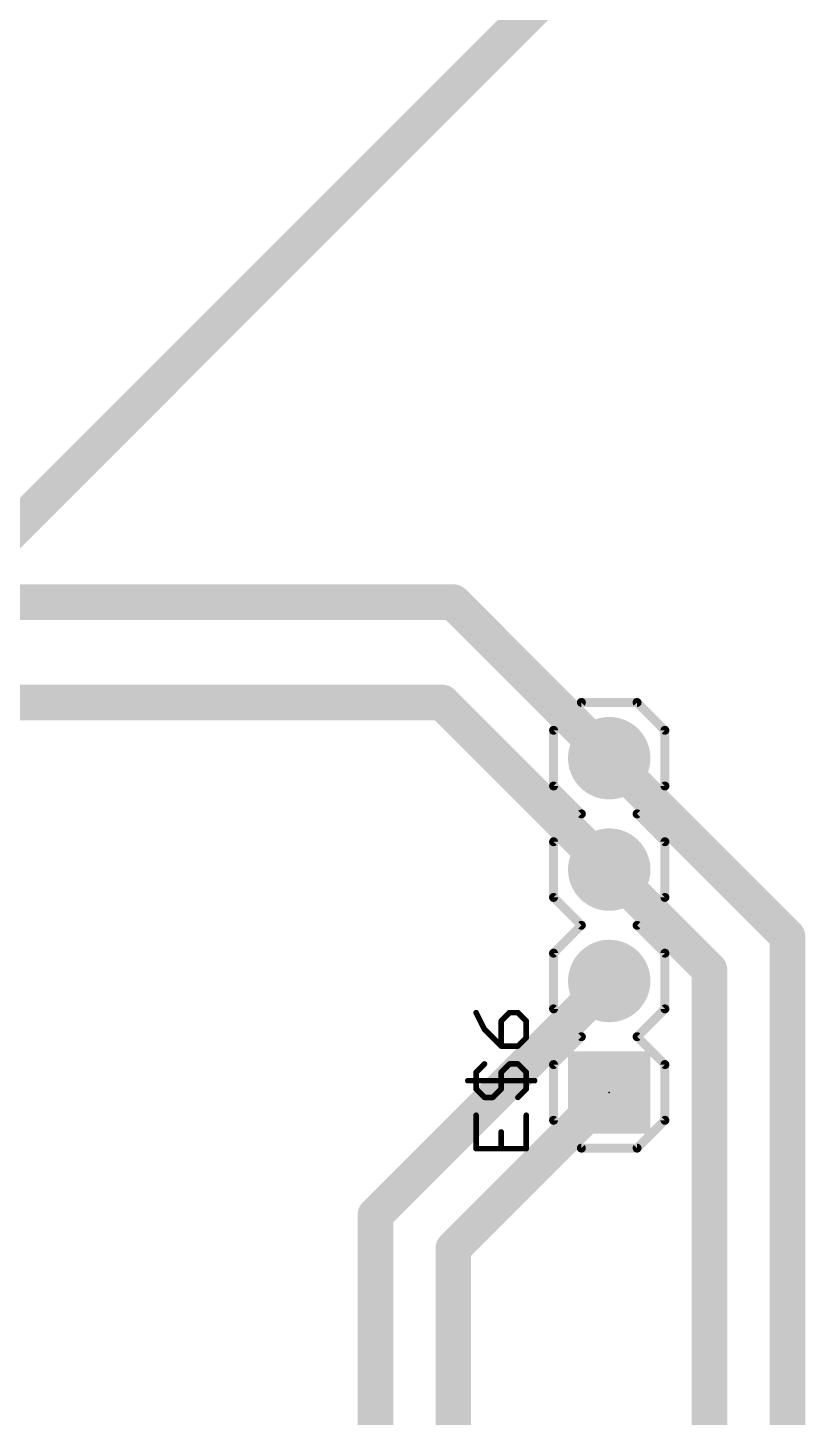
# Model space of a CAD drawing. Extents: x -209 to 66, y -44 to 97.
# Drawn here: x -9.45 to 8.28, y 30.7 to 62.37 of the extents above; entities that cross this region are included whole.
import ezdxf

# ---------------------------------------------------------------- set-up
doc = ezdxf.new("R2010")
doc.units = 0
for name, color, linetype in [('1', 22, 'CONTINUOUS'), ('17', 82, 'CONTINUOUS'), ('21', 253, 'CONTINUOUS'), ('23', 7, 'CONTINUOUS'), ('25', 253, 'CONTINUOUS'), ('51', 253, 'CONTINUOUS')]:
    doc.layers.add(name, color=color, linetype=linetype)

# ---------------------------------------------------------------- blocks, each defined once
blk = doc.blocks.new('RECT')
blk.add_solid([(-0.5, -0.5), (0.5, -0.5), (-0.5, 0.5), (0.5, 0.5)])
blk = doc.blocks.new('SQUAREP')
blk.add_solid([(-0.5, -0.5), (0.5, -0.5), (-0.5, 0.5), (0.5, 0.5)])
blk = doc.blocks.new('ROUNDP')
at = {"const_width": 0.5}
blk.add_lwpolyline([(0, -0.25, 1), (0, 0.25, 1), (0, -0.25)], format="xyb", dxfattribs=at)

msp = doc.modelspace()

# ---------------------------------------------------------------- linework, layer by layer
at = {"layer": '1'}
for points, const_width in [([(-11.43, 49.276), (3.048, 63.754)], 0.8128), ([(-11.43, 49.276), (0.254, 49.276)], 0.8128), ([(0.254, 49.276), (3.81, 45.72)], 0.8128), ([(-11.176, 46.99), (0, 46.99)], 0.8128), ([(0, 46.99), (3.81, 43.18)], 0.8128), ([(3.81, 45.72), (3.81, 45.466)], 1.27), ([(3.81, 45.72), (7.874, 41.656)], 0.8128), ([(3.81, 43.18), (3.81, 42.926)], 1.27), ([(3.81, 43.18), (6.096, 40.894)], 0.8128), ([(7.874, 41.656), (7.874, 11.684)], 0.8128), ([(3.81, 40.64), (3.81, 40.894)], 1.27), ([(6.096, 40.894), (6.096, 12.446)], 0.8128), ([(-1.524, 35.306), (3.81, 40.64)], 0.8128), ([(3.81, 38.1), (3.81, 38.354)], 1.27), ([(0.254, 34.544), (3.81, 38.1)], 0.8128), ([(-1.524, 4.826), (-1.524, 35.306)], 0.8128), ([(0.254, 4.064), (0.254, 34.544)], 0.8128)]:
    msp.add_lwpolyline(points, dxfattribs=dict(at, const_width=const_width))
for points, const_width in [([(0.3977, 49.4197, 1), (0.1103, 49.1323)], 0.4064), ([(0.254, 49.0728, 1), (0.254, 49.4792)], 0.4064), ([(0.1437, 47.1337, 1), (-0.1437, 46.8463)], 0.4064), ([(0, 46.7868, 1), (0, 47.1932)], 0.4064), ([(4.1275, 45.72, 1), (3.4925, 45.72)], 0.635), ([(3.9537, 45.8637, 1), (3.6663, 45.5763)], 0.4064), ([(3.6663, 45.5763, 1), (3.9537, 45.8637)], 0.4064), ([(3.4925, 45.466, 1), (4.1275, 45.466)], 0.635), ([(4.1275, 43.18, 1), (3.4925, 43.18)], 0.635), ([(3.9537, 43.3237, 1), (3.6663, 43.0363)], 0.4064), ([(3.6663, 43.0363, 1), (3.9537, 43.3237)], 0.4064), ([(3.4925, 42.926, 1), (4.1275, 42.926)], 0.635), ([(8.0772, 41.656, 1), (7.6708, 41.656)], 0.4064), ([(7.7303, 41.5123, 1), (8.0177, 41.7997)], 0.4064), ([(4.1275, 40.894, 1), (3.4925, 40.894)], 0.635), ([(6.2992, 40.894, 1), (5.8928, 40.894)], 0.4064), ([(5.9523, 40.7503, 1), (6.2397, 41.0377)], 0.4064), ([(3.4925, 40.64, 1), (4.1275, 40.64)], 0.635), ([(3.9537, 40.4963, 1), (3.6663, 40.7837)], 0.4064), ([(4.1275, 38.354, 1), (3.4925, 38.354)], 0.635), ([(3.4925, 38.1, 1), (4.1275, 38.1)], 0.635), ([(3.9537, 37.9563, 1), (3.6663, 38.2437)], 0.4064), ([(-1.3208, 35.306, 1), (-1.7272, 35.306)], 0.4064), ([(-1.6677, 35.4497, 1), (-1.3803, 35.1623)], 0.4064), ([(0.4572, 34.544, 1), (0.0508, 34.544)], 0.4064), ([(0.1103, 34.6877, 1), (0.3977, 34.4003)], 0.4064)]:
    msp.add_lwpolyline(points, format="xyb", dxfattribs=dict(at, const_width=const_width))
at = {"layer": '21', "const_width": 0.2032}
for points in [[(2.54, 46.355), (3.175, 46.99)], [(3.175, 46.99), (4.445, 46.99)], [(4.445, 46.99), (5.08, 46.355)], [(2.54, 45.085), (2.54, 46.355)], [(5.08, 46.355), (5.08, 45.085)], [(2.54, 45.085), (3.175, 44.45)], [(4.445, 44.45), (5.08, 45.085)], [(2.54, 43.815), (3.175, 44.45)], [(4.445, 44.45), (5.08, 43.815)], [(2.54, 42.545), (2.54, 43.815)], [(5.08, 43.815), (5.08, 42.545)], [(3.175, 41.91), (2.54, 42.545)], [(5.08, 42.545), (4.445, 41.91)], [(2.54, 41.275), (3.175, 41.91)], [(4.445, 41.91), (5.08, 41.275)], [(2.54, 40.005), (2.54, 41.275)], [(5.08, 41.275), (5.08, 40.005)], [(3.175, 39.37), (2.54, 40.005)], [(5.08, 40.005), (4.445, 39.37)], [(2.54, 38.735), (3.175, 39.37)], [(4.445, 39.37), (5.08, 38.735)], [(2.54, 37.465), (2.54, 38.735)], [(5.08, 38.735), (5.08, 37.465)], [(2.54, 37.465), (3.175, 36.83)], [(4.445, 36.83), (5.08, 37.465)], [(3.175, 36.83), (4.445, 36.83)]]:
    msp.add_lwpolyline(points, dxfattribs=at)
at = {"layer": '21', "const_width": 0.1016}
for points in [[(3.175, 47.0408, 1), (3.175, 46.9392)], [(3.2109, 46.9541, 1), (3.1391, 47.0259)], [(4.4809, 47.0259, 1), (4.4091, 46.9541)], [(4.445, 46.9392, 1), (4.445, 47.0408)], [(2.5908, 46.355, 1), (2.4892, 46.355)], [(2.5041, 46.3909, 1), (2.5759, 46.3191)], [(5.1308, 46.355, 1), (5.0292, 46.355)], [(5.0441, 46.3191, 1), (5.1159, 46.3909)], [(2.5759, 45.1209, 1), (2.5041, 45.0491)], [(2.4892, 45.085, 1), (2.5908, 45.085)], [(5.0292, 45.085, 1), (5.1308, 45.085)], [(5.1159, 45.0491, 1), (5.0441, 45.1209)], [(3.2109, 44.4141, 1), (3.1391, 44.4859)], [(3.1391, 44.4141, 1), (3.2109, 44.4859)], [(4.4809, 44.4859, 1), (4.4091, 44.4141)], [(4.4091, 44.4859, 1), (4.4809, 44.4141)], [(2.5908, 43.815, 1), (2.4892, 43.815)], [(2.5041, 43.8509, 1), (2.5759, 43.7791)], [(5.1308, 43.815, 1), (5.0292, 43.815)], [(5.0441, 43.7791, 1), (5.1159, 43.8509)], [(2.5759, 42.5809, 1), (2.5041, 42.5091)], [(2.4892, 42.545, 1), (2.5908, 42.545)], [(5.0292, 42.545, 1), (5.1308, 42.545)], [(5.1159, 42.5091, 1), (5.0441, 42.5809)], [(3.2109, 41.8741, 1), (3.1391, 41.9459)], [(3.1391, 41.8741, 1), (3.2109, 41.9459)], [(4.4809, 41.9459, 1), (4.4091, 41.8741)], [(4.4091, 41.9459, 1), (4.4809, 41.8741)], [(2.5908, 41.275, 1), (2.4892, 41.275)], [(2.5041, 41.3109, 1), (2.5759, 41.2391)], [(5.1308, 41.275, 1), (5.0292, 41.275)], [(5.0441, 41.2391, 1), (5.1159, 41.3109)], [(2.5759, 40.0409, 1), (2.5041, 39.9691)], [(2.4892, 40.005, 1), (2.5908, 40.005)], [(5.0292, 40.005, 1), (5.1308, 40.005)], [(5.1159, 39.9691, 1), (5.0441, 40.0409)], [(3.2109, 39.3341, 1), (3.1391, 39.4059)], [(3.1391, 39.3341, 1), (3.2109, 39.4059)], [(4.4809, 39.4059, 1), (4.4091, 39.3341)], [(4.4091, 39.4059, 1), (4.4809, 39.3341)], [(2.5908, 38.735, 1), (2.4892, 38.735)], [(2.5041, 38.7709, 1), (2.5759, 38.6991)], [(5.1308, 38.735, 1), (5.0292, 38.735)], [(5.0441, 38.6991, 1), (5.1159, 38.7709)], [(2.5759, 37.5009, 1), (2.5041, 37.4291)], [(2.4892, 37.465, 1), (2.5908, 37.465)], [(5.0292, 37.465, 1), (5.1308, 37.465)], [(5.1159, 37.4291, 1), (5.0441, 37.5009)], [(3.175, 36.8808, 1), (3.175, 36.7792)], [(3.1391, 36.7941, 1), (3.2109, 36.8659)], [(4.4091, 36.8659, 1), (4.4809, 36.7941)], [(4.445, 36.7792, 1), (4.445, 36.8808)]]:
    msp.add_lwpolyline(points, format="xyb", dxfattribs=at)
at = {"layer": '23'}
msp.add_point((3.81, 38.1), dxfattribs=at)
at = {"layer": '25', "const_width": 0.127}
for points in [[(0.7737, 39.9187), (0.9644, 39.5374)], [(1.5364, 39.9187), (1.3457, 39.7281)], [(1.727, 39.9187), (1.5364, 39.9187)], [(1.9177, 39.7281), (1.727, 39.9187)], [(0.9644, 39.5374), (1.3457, 39.1561)], [(1.3457, 39.7281), (1.3457, 39.1561)], [(1.9177, 39.3468), (1.9177, 39.7281)], [(1.727, 39.1561), (1.9177, 39.3468)], [(1.3457, 39.1561), (1.727, 39.1561)], [(0.7737, 38.5587), (0.9644, 38.7493)], [(1.5364, 38.7493), (1.3457, 38.5587)], [(1.727, 38.7493), (1.5364, 38.7493)], [(1.9177, 38.5587), (1.727, 38.7493)], [(0.5831, 38.368), (2.1084, 38.368)], [(0.7737, 38.1774), (0.7737, 38.5587)], [(1.3457, 38.5587), (1.3457, 38.1774)], [(1.9177, 38.1774), (1.9177, 38.5587)], [(0.9644, 37.9867), (0.7737, 38.1774)], [(1.1551, 37.9867), (0.9644, 37.9867)], [(1.3457, 38.1774), (1.1551, 37.9867)], [(1.727, 37.9867), (1.9177, 38.1774)], [(0.7737, 37.58), (0.7737, 36.8173)], [(1.9177, 36.8173), (1.9177, 37.58)], [(1.3457, 36.8173), (1.3457, 37.1986)], [(0.7737, 36.8173), (1.9177, 36.8173)]]:
    msp.add_lwpolyline(points, dxfattribs=at)
at = {"layer": '25', "const_width": 0.0635}
for points in [[(0.8021, 39.9329, 1), (0.7453, 39.9045)], [(1.5364, 39.9505, 1), (1.5364, 39.887)], [(1.5588, 39.8963, 1), (1.5139, 39.9412)], [(1.7495, 39.9412, 1), (1.7046, 39.8963)], [(1.727, 39.887, 1), (1.727, 39.9505)], [(0.9868, 39.5599, 1), (0.9419, 39.515)], [(1.3775, 39.7281, 1), (1.314, 39.7281)], [(1.3233, 39.7505, 1), (1.3682, 39.7056)], [(1.9495, 39.7281, 1), (1.886, 39.7281)], [(1.8952, 39.7056, 1), (1.9402, 39.7505)], [(0.936, 39.5232, 1), (0.9928, 39.5516)], [(1.886, 39.3468, 1), (1.9495, 39.3468)], [(1.9402, 39.3243, 1), (1.8952, 39.3692)], [(1.3457, 39.1878, 1), (1.3457, 39.1243)], [(1.314, 39.1561, 1), (1.3775, 39.1561)], [(1.3233, 39.1336, 1), (1.3682, 39.1785)], [(1.7046, 39.1785, 1), (1.7495, 39.1336)], [(1.727, 39.1243, 1), (1.727, 39.1878)], [(0.9868, 38.7269, 1), (0.9419, 38.7718)], [(1.5364, 38.7811, 1), (1.5364, 38.7176)], [(1.5588, 38.7269, 1), (1.5139, 38.7718)], [(1.7495, 38.7718, 1), (1.7046, 38.7269)], [(1.727, 38.7176, 1), (1.727, 38.7811)], [(0.5831, 38.3998, 1), (0.5831, 38.3363)], [(0.8055, 38.5587, 1), (0.742, 38.5587)], [(0.7513, 38.5811, 1), (0.7962, 38.5362)], [(1.3775, 38.5587, 1), (1.314, 38.5587)], [(1.3233, 38.5811, 1), (1.3682, 38.5362)], [(1.9495, 38.5587, 1), (1.886, 38.5587)], [(1.8952, 38.5362, 1), (1.9402, 38.5811)], [(2.1084, 38.3363, 1), (2.1084, 38.3998)], [(0.7962, 38.1998, 1), (0.7513, 38.1549)], [(0.742, 38.1774, 1), (0.8055, 38.1774)], [(0.9644, 38.0184, 1), (0.9644, 37.9549)], [(0.9419, 37.9642, 1), (0.9868, 38.0091)], [(1.1326, 38.0091, 1), (1.1775, 37.9642)], [(1.1551, 37.9549, 1), (1.1551, 38.0184)], [(1.314, 38.1774, 1), (1.3775, 38.1774)], [(1.3682, 38.1549, 1), (1.3233, 38.1998)], [(1.7046, 38.0091, 1), (1.7495, 37.9642)], [(1.886, 38.1774, 1), (1.9495, 38.1774)], [(1.9402, 38.1549, 1), (1.8952, 38.1998)], [(0.8055, 37.58, 1), (0.742, 37.58)], [(1.9495, 37.58, 1), (1.886, 37.58)], [(1.3775, 37.1986, 1), (1.314, 37.1986)], [(0.7737, 36.8491, 1), (0.7737, 36.7856)], [(0.742, 36.8173, 1), (0.8055, 36.8173)], [(1.314, 36.8173, 1), (1.3775, 36.8173)], [(1.886, 36.8173, 1), (1.9495, 36.8173)], [(1.9177, 36.7856, 1), (1.9177, 36.8491)]]:
    msp.add_lwpolyline(points, format="xyb", dxfattribs=at)

# ---------------------------------------------------------------- block references
at = {"layer": '17', "xscale": 1.8796, "yscale": 1.8796, "rotation": 180}
for name, p in [('ROUNDP', (3.81, 45.72)), ('ROUNDP', (3.81, 45.72)), ('ROUNDP', (3.81, 43.18)), ('ROUNDP', (3.81, 43.18)), ('ROUNDP', (3.81, 40.64)), ('ROUNDP', (3.81, 40.64)), ('SQUAREP', (3.81, 38.1)), ('SQUAREP', (3.81, 38.1))]:
    msp.add_blockref(name, p, dxfattribs=at)
at = {"layer": '51', "xscale": 0.508, "yscale": 0.508, "rotation": 90}
for p in [(3.81, 45.72), (3.81, 43.18), (3.81, 40.64), (3.81, 38.1)]:
    msp.add_blockref('RECT', p, dxfattribs=at)

doc.saveas('drawing.dxf')
